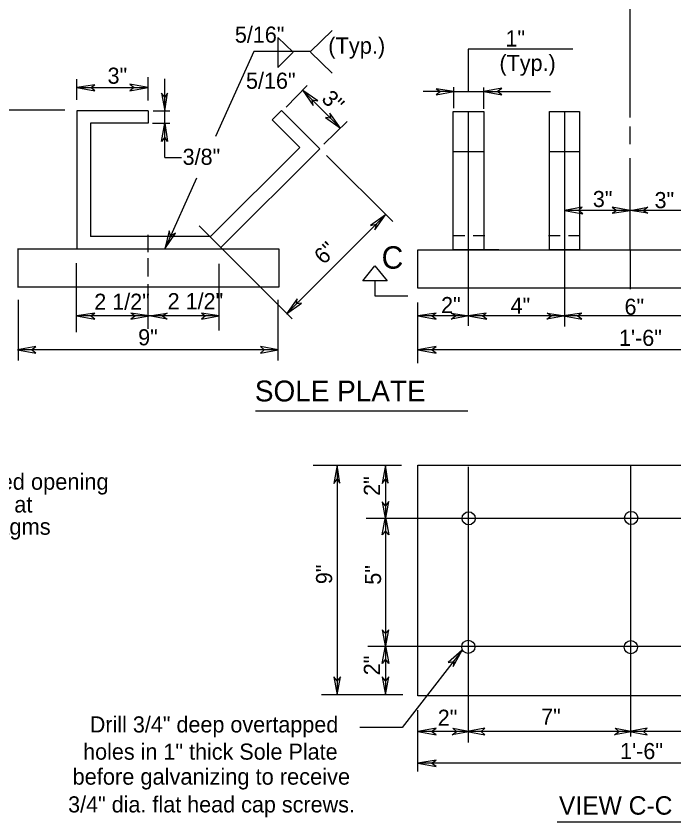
# Model space of a CAD drawing. Extents: x 499999.87 to 500002.82, y 499999.96 to 500001.79.
# Drawn here: x 500001.033 to 500001.4212, y 500000.5354 to 500001.0114 of the extents above; entities that cross this region are included whole.
import ezdxf

# ---------------------------------------------------------------- set-up
doc = ezdxf.new("R2010")
doc.units = 0
for name, color, linetype in [('1', 7, 'Continuous'), ('2', 7, 'Continuous'), ('6', 7, 'Continuous')]:
    doc.layers.add(name, color=color, linetype=linetype)

msp = doc.modelspace()

# ---------------------------------------------------------------- linework, layer by layer
at = {"layer": '1'}
msp.add_line((500001.17421, 500000.77822), (500001.29954, 500000.77822), dxfattribs=at)
for points in [[(500001.0689, 500000.96916), (500001.0794, 500000.96719), (500001.0771, 500000.96916), (500001.0794, 500000.9708)], [(500001.11089, 500000.96916), (500001.10007, 500000.97113), (500001.10269, 500000.96916), (500001.10007, 500000.96719)], [(500001.29134, 500000.96686), (500001.28084, 500000.9685), (500001.28346, 500000.96686), (500001.28084, 500000.9649)], [(500001.30906, 500000.96686), (500001.31955, 500000.9649), (500001.31693, 500000.96686), (500001.31955, 500000.96883)], [(500001.12073, 500000.95538), (500001.12238, 500000.96588), (500001.12073, 500000.96358), (500001.11877, 500000.96588)], [(500001.2021, 500000.96752), (500001.20833, 500000.95866), (500001.20768, 500000.96194), (500001.21096, 500000.96129)], [(500001.22441, 500000.94521), (500001.21818, 500000.95407), (500001.2185, 500000.95112), (500001.21555, 500000.95144)], [(500001.12073, 500000.94816), (500001.12238, 500000.93734), (500001.12073, 500000.93996), (500001.11877, 500000.93734)], [(500001.35663, 500000.89665), (500001.36745, 500000.89469), (500001.36483, 500000.89665), (500001.36713, 500000.89862)], [(500001.39534, 500000.89665), (500001.38484, 500000.89862), (500001.38747, 500000.89665), (500001.38484, 500000.89501)], [(500001.39534, 500000.89665), (500001.40584, 500000.89862), (500001.40322, 500000.89665), (500001.40584, 500000.89501)], [(500001.25098, 500000.89403), (500001.24213, 500000.8878), (500001.24541, 500000.88845), (500001.24475, 500000.88517)], [(500001.12073, 500000.87402), (500001.12697, 500000.8832), (500001.12402, 500000.88156), (500001.12336, 500000.88451)], [(500001.23753, 500000.85499), (500001.24475, 500000.86385), (500001.25197, 500000.85499)], [(500001.19259, 500000.83563), (500001.20144, 500000.84186), (500001.19849, 500000.84154), (500001.19882, 500000.84449)], [(500001.06857, 500000.83432), (500001.0794, 500000.83235), (500001.07677, 500000.83432), (500001.0794, 500000.83596)], [(500001.11155, 500000.83432), (500001.10072, 500000.83596), (500001.10335, 500000.83432), (500001.10072, 500000.83235)], [(500001.11155, 500000.83432), (500001.12205, 500000.83596), (500001.11942, 500000.83432), (500001.12205, 500000.83235)], [(500001.15289, 500000.83432), (500001.14239, 500000.83596), (500001.14469, 500000.83432), (500001.14239, 500000.83235)], [(500001.27001, 500000.83432), (500001.28084, 500000.83235), (500001.27822, 500000.83432), (500001.28084, 500000.83596)], [(500001.3002, 500000.83432), (500001.2897, 500000.83235), (500001.29232, 500000.83432), (500001.2897, 500000.83596)], [(500001.29987, 500000.83432), (500001.3107, 500000.83235), (500001.30807, 500000.83432), (500001.31037, 500000.83596)], [(500001.35696, 500000.83432), (500001.34613, 500000.83235), (500001.34875, 500000.83432), (500001.34646, 500000.83596)], [(500001.35597, 500000.83432), (500001.3668, 500000.83235), (500001.36417, 500000.83432), (500001.3668, 500000.83596)], [(500001.03379, 500000.8143), (500001.04462, 500000.81234), (500001.04199, 500000.8143), (500001.04462, 500000.81627)], [(500001.18766, 500000.8143), (500001.17717, 500000.81627), (500001.17946, 500000.8143), (500001.17717, 500000.81234)], [(500001.27001, 500000.8143), (500001.28084, 500000.81234), (500001.27822, 500000.8143), (500001.28084, 500000.81627)], [(500001.22244, 500000.74606), (500001.22047, 500000.73524), (500001.22244, 500000.73786), (500001.22408, 500000.73556)], [(500001.25098, 500000.74606), (500001.24902, 500000.73524), (500001.25098, 500000.73786), (500001.25262, 500000.73556)], [(500001.25098, 500000.71391), (500001.25295, 500000.72474), (500001.25098, 500000.72211), (500001.24902, 500000.72441)], [(500001.25098, 500000.71555), (500001.25295, 500000.70505), (500001.25098, 500000.70735), (500001.24902, 500000.70505)], [(500001.25098, 500000.63845), (500001.25295, 500000.64895), (500001.25098, 500000.64665), (500001.24902, 500000.64895)], [(500001.25098, 500000.63944), (500001.25295, 500000.62894), (500001.25098, 500000.63156), (500001.24902, 500000.62894)], [(500001.29626, 500000.63681), (500001.28806, 500000.62959), (500001.29134, 500000.63025), (500001.29101, 500000.6273)], [(500001.22244, 500000.61056), (500001.22441, 500000.62106), (500001.22244, 500000.61877), (500001.22047, 500000.62106)], [(500001.25098, 500000.61056), (500001.25295, 500000.62106), (500001.25098, 500000.61877), (500001.24902, 500000.62106)], [(500001.27001, 500000.58891), (500001.28084, 500000.58694), (500001.27822, 500000.58891), (500001.28084, 500000.59088)], [(500001.30118, 500000.58891), (500001.29035, 500000.58694), (500001.29298, 500000.58891), (500001.29068, 500000.59088)], [(500001.29921, 500000.58891), (500001.30971, 500000.58694), (500001.30741, 500000.58891), (500001.30971, 500000.59088)], [(500001.39698, 500000.58891), (500001.38615, 500000.58694), (500001.38878, 500000.58891), (500001.38648, 500000.59088)], [(500001.39501, 500000.58891), (500001.40551, 500000.58694), (500001.40322, 500000.58891), (500001.40551, 500000.59088)], [(500001.27001, 500000.57021), (500001.28084, 500000.56824), (500001.27822, 500000.57021), (500001.28084, 500000.57185)]]:
    msp.add_lwpolyline(points, close=True, dxfattribs=at)
msp.add_lwpolyline([(500001.24475, 500000.85499), (500001.24475, 500000.84613), (500001.26411, 500000.84613)], dxfattribs=at)
at = {"layer": '2'}
for p, q in [((500001.39534, 500000.95144), (500001.39534, 500001.02756)), ((500001.20669, 500000.99049), (500001.21949, 500001.00295)), ((500001.17323, 500000.99049), (500001.15059, 500000.94029)), ((500001.20669, 500000.99049), (500001.17323, 500000.99049)), ((500001.20669, 500000.99016), (500001.21949, 500000.97769)), ((500001.36155, 500000.9918), (500001.29987, 500000.9918)), ((500001.29987, 500000.9918), (500001.29987, 500000.96686)), ((500001.0689, 500000.96194), (500001.0689, 500000.97408)), ((500001.11089, 500000.96161), (500001.11089, 500000.97539)), ((500001.12073, 500000.92782), (500001.12073, 500000.97441)), ((500001.0689, 500000.96916), (500001.11089, 500000.96916)), ((500001.19226, 500000.95768), (500001.20472, 500000.97047)), ((500001.29134, 500000.95702), (500001.29134, 500000.96949)), ((500001.30906, 500000.95669), (500001.30906, 500000.96916)), ((500001.22441, 500000.94521), (500001.2021, 500000.96752)), ((500001.29134, 500000.96686), (500001.27329, 500000.96686)), ((500001.29134, 500000.96686), (500001.30906, 500000.96686)), ((500001.30906, 500000.96686), (500001.34843, 500000.96686)), ((500001.00361, 500000.95604), (500001.06168, 500000.95604)), ((500001.0689, 500000.95538), (500001.0689, 500000.87402)), ((500001.11089, 500000.95538), (500001.0689, 500000.95538)), ((500001.11089, 500000.95538), (500001.11089, 500000.94816)), ((500001.11385, 500000.95538), (500001.12369, 500000.95538)), ((500001.18963, 500000.95571), (500001.18406, 500000.95013)), ((500001.21227, 500000.93307), (500001.18963, 500000.95571)), ((500001.29987, 500000.95505), (500001.29987, 500000.82841)), ((500001.30906, 500000.95505), (500001.30906, 500000.91962)), ((500001.35663, 500000.95505), (500001.35663, 500000.82808)), ((500001.20046, 500000.93373), (500001.18406, 500000.95013)), ((500001.07677, 500000.94816), (500001.07677, 500000.88123)), ((500001.11089, 500000.94816), (500001.07677, 500000.94816)), ((500001.11352, 500000.94816), (500001.12369, 500000.94816)), ((500001.21457, 500000.9357), (500001.22835, 500000.94915)), ((500001.39534, 500000.9357), (500001.39534, 500000.94619)), ((500001.20046, 500000.93373), (500001.14764, 500000.88123)), ((500001.21227, 500000.93307), (500001.15387, 500000.87467)), ((500001.29134, 500000.93143), (500001.30906, 500000.93143)), ((500001.34777, 500000.93143), (500001.36581, 500000.93143)), ((500001.12073, 500000.92782), (500001.13058, 500000.92782)), ((500001.21621, 500000.92913), (500001.25525, 500000.89009)), ((500001.39534, 500000.87336), (500001.39534, 500000.92749)), ((500001.30906, 500000.91634), (500001.30906, 500000.91076)), ((500001.13944, 500000.91568), (500001.12073, 500000.87402)), ((500001.19259, 500000.83563), (500001.25098, 500000.89403)), ((500001.43274, 500000.89665), (500001.35663, 500000.89665)), ((500001.14108, 500000.88747), (500001.19587, 500000.83268)), ((500001.14764, 500000.88123), (500001.07677, 500000.88123)), ((500001.11089, 500000.87205), (500001.11089, 500000.88222)), ((500001.29101, 500000.88189), (500001.2979, 500000.88189)), ((500001.30282, 500000.88189), (500001.30971, 500000.88189)), ((500001.34711, 500000.88189), (500001.354, 500000.88189)), ((500001.35892, 500000.88189), (500001.36549, 500000.88189)), ((500001.03379, 500000.87402), (500001.05774, 500000.87402)), ((500001.03412, 500000.85138), (500001.03412, 500000.87402)), ((500001.05774, 500000.87402), (500001.18799, 500000.87402)), ((500001.18799, 500000.87402), (500001.18799, 500000.85138)), ((500001.27001, 500000.87336), (500001.51969, 500000.87336)), ((500001.27001, 500000.85072), (500001.27001, 500000.87336)), ((500001.31791, 500000.87336), (500001.29987, 500000.87336)), ((500001.39534, 500000.87336), (500001.39534, 500000.85007)), ((500001.06857, 500000.8248), (500001.06857, 500000.86549)), ((500001.11089, 500000.85761), (500001.11089, 500000.86844)), ((500001.15289, 500000.82579), (500001.15289, 500000.86516)), ((500001.05774, 500000.85138), (500001.03379, 500000.85138)), ((500001.18799, 500000.85138), (500001.05774, 500000.85138)), ((500001.11089, 500000.82677), (500001.11089, 500000.85302)), ((500001.51969, 500000.85072), (500001.27001, 500000.85072)), ((500001.03445, 500000.80807), (500001.03445, 500000.84383)), ((500001.18766, 500000.80807), (500001.18766, 500000.84383)), ((500001.27001, 500000.80643), (500001.27001, 500000.84219)), ((500001.15289, 500000.83432), (500001.06857, 500000.83432)), ((500001.521, 500000.83432), (500001.27001, 500000.83432)), ((500001.05807, 500000.8143), (500001.03379, 500000.8143)), ((500001.18766, 500000.8143), (500001.05774, 500000.8143)), ((500001.521, 500000.8143), (500001.27001, 500000.8143)), ((500001.20833, 500000.74606), (500001.2605, 500000.74606)), ((500001.22244, 500000.74606), (500001.22244, 500000.61056)), ((500001.25098, 500000.74606), (500001.25098, 500000.61056)), ((500001.27001, 500000.60991), (500001.27001, 500000.74606)), ((500001.27001, 500000.74606), (500001.521, 500000.74606)), ((500001.29987, 500000.74508), (500001.29987, 500000.58235)), ((500001.39567, 500000.74606), (500001.39567, 500000.58596)), ((500001.521, 500000.71457), (500001.2395, 500000.71457)), ((500001.521, 500000.63911), (500001.24049, 500000.63911)), ((500001.26115, 500000.61056), (500001.21325, 500000.61056)), ((500001.521, 500000.60991), (500001.27001, 500000.60991)), ((500001.27001, 500000.56529), (500001.27001, 500000.60138)), ((500001.26083, 500000.59121), (500001.23589, 500000.59121)), ((500001.521, 500000.58891), (500001.27001, 500000.58891)), ((500001.521, 500000.57021), (500001.27001, 500000.57021)), ((500001.35236, 500000.53543), (500001.43832, 500000.53543))]:
    msp.add_line(p, q, dxfattribs=at)
for points in [[(500001.29101, 500000.95505), (500001.30906, 500000.95505), (500001.30906, 500000.87336), (500001.29101, 500000.87336)], [(500001.34777, 500000.95505), (500001.36549, 500000.95505), (500001.36549, 500000.87336), (500001.34777, 500000.87336)]]:
    msp.add_lwpolyline(points, close=True, dxfattribs=at)
msp.add_lwpolyline([(500001.29626, 500000.63681), (500001.26083, 500000.59121)], dxfattribs=at)
for centre in [(500001.30007, 500000.71474), (500001.39602, 500000.71497), (500001.29986, 500000.63885), (500001.39581, 500000.63863)]:
    msp.add_circle(centre, 0.00389, dxfattribs=at)
at = {"layer": '6'}
for p, q in [((500001.18734, 500000.99869), (500001.18734, 500000.98097)), ((500001.19652, 500000.99016), (500001.18734, 500000.99869)), ((500001.18734, 500000.98097), (500001.19652, 500000.99016))]:
    msp.add_line(p, q, dxfattribs=at)

# ---------------------------------------------------------------- texts
at = {"layer": '1'}
for s, height, p in [(' 1"', 0.009514, (500001.31824, 500000.99344)), ('(Typ.)', 0.009514, (500001.31824, 500000.979)), ('3"', 0.009514, (500001.08694, 500000.97146)), ('3/8"', 0.009514, (500001.13123, 500000.92356)), ('3"', 0.009514, (500001.37336, 500000.89862)), ('3"', 0.009514, (500001.40978, 500000.89797)), ('C', 0.01325, (500001.24869, 500000.8622)), ('2 1/2"', 0.009514, (500001.07907, 500000.83793)), ('2 1/2"', 0.009514, (500001.12238, 500000.83825)), ('2"', 0.009514, (500001.28379, 500000.83596)), ('4"', 0.009514, (500001.3248, 500000.83563)), ('6"', 0.009514, (500001.39206, 500000.83497)), ('9"', 0.009514, (500001.10499, 500000.81693)), ('1\'-6"', 0.009514, (500001.38878, 500000.8166)), ('SOLE PLATE', 0.012329, (500001.17388, 500000.78379)), (' 8" X 3" preformed opening', 0.0096319, (500000.93307, 500000.73163)), ('in interior beams at', 0.0096319, (500000.93307, 500000.71818)), ('concrete diaphragms', 0.0096319, (500000.93307, 500000.70505)), ('7"', 0.009514, (500001.34285, 500000.59285)), ('Drill 3/4" deep overtapped ', 0.0095138, (500001.07644, 500000.58825)), ('2"', 0.009514, (500001.28182, 500000.59219)), ('holes in 1" thick Sole Plate ', 0.0095138, (500001.07251, 500000.57218)), ('1\'-6"', 0.009514, (500001.38944, 500000.57251)), ('3/4" dia. flat head cap screws.', 0.0095138, (500001.06365, 500000.54101)), ('VIEW C-C', 0.010864, (500001.35335, 500000.5397))]:
    msp.add_text(s, height=height, dxfattribs=at).set_placement(p)
for s, rotation, p in [('3"', 315, (500001.2126, 500000.96194)), ('6"', 45, (500001.21457, 500000.86417)), ('2"', 90, (500001.2477, 500000.72802)), ('9"', 90, (500001.21949, 500000.67585)), ('5"', 90, (500001.24836, 500000.67552)), ('2"', 90, (500001.2477, 500000.62205))]:
    msp.add_text(s, height=0.009514, rotation=rotation, dxfattribs=at).set_placement(p)
at = {"layer": '2'}
for s, height, p in [('5/16"', 0.009514, (500001.16207, 500000.99573)), ('(Typ.)', 0.009632, (500001.21719, 500000.98917)), ('5/16"', 0.009514, (500001.16864, 500000.9685)), ('before galvanizing to receive', 0.009624, (500001.06627, 500000.55741))]:
    msp.add_text(s, height=height, dxfattribs=at).set_placement(p)

doc.saveas('drawing.dxf')
